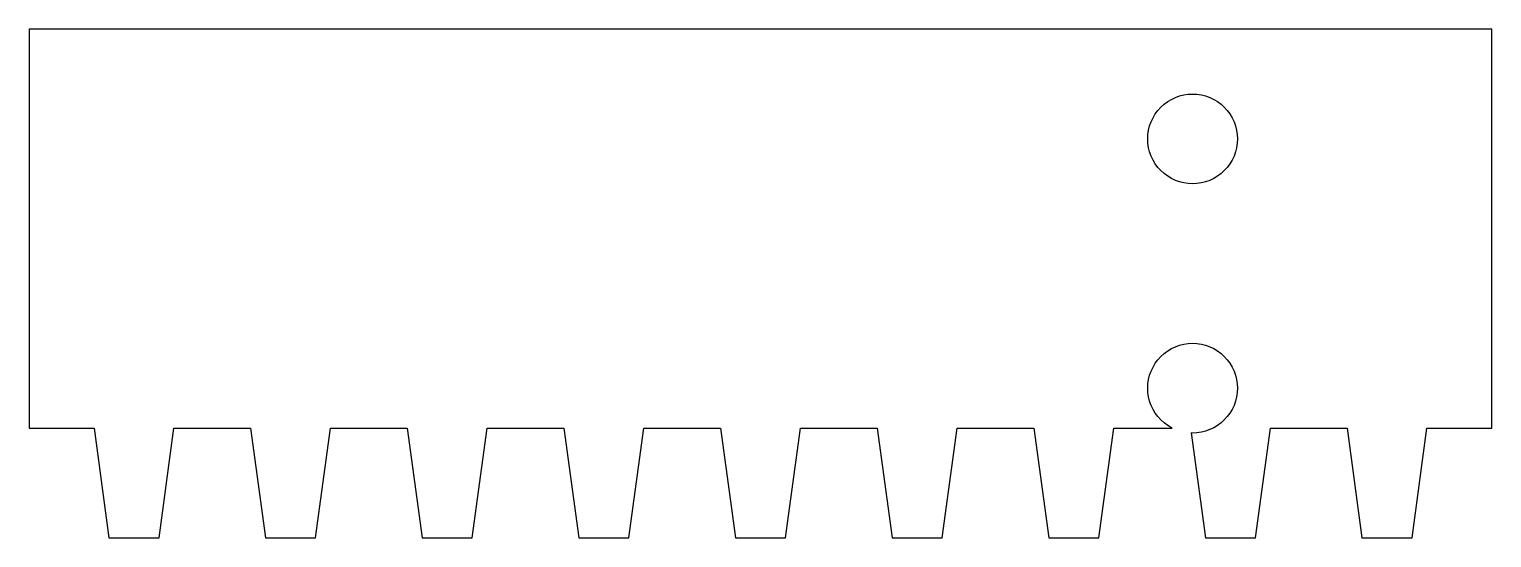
# Model space of a CAD drawing. Header units: millimetres. Extents: x -22 to 22, y 4.5 to 19.8.
import ezdxf

# ---------------------------------------------------------------- set-up
doc = ezdxf.new("R2010")
doc.units = ezdxf.units.MM

msp = doc.modelspace()

# ---------------------------------------------------------------- linework, layer by layer
at = {"layer": '24g_claw_rack_t12.0'}
for points in [[(22, 7.8), (22, 19.8), (-22, 19.8), (-22, 7.8), (-20.0512, 7.8), (-19.6035, 4.5), (-18.0956, 4.5), (-17.6479, 7.8), (-15.3388, 7.8), (-14.8911, 4.5), (-13.3832, 4.5), (-12.9355, 7.8), (-10.6264, 7.8), (-10.1788, 4.5), (-8.6708, 4.5), (-8.2231, 7.8), (-5.914, 7.8), (-5.4664, 4.5), (-3.9584, 4.5), (-3.5107, 7.8), (-1.2017, 7.8), (-0.754, 4.5), (0.754, 4.5), (1.2017, 7.8), (3.5107, 7.8), (3.9584, 4.5), (5.4664, 4.5), (5.914, 7.8), (8.2231, 7.8), (8.6708, 4.5), (10.1788, 4.5), (10.6264, 7.8), (12.3835, 7.8), (12.3636, 7.8094), (12.25, 7.8775), (12.1436, 7.9564), (12.0454, 8.0454), (11.9564, 8.1436), (11.8775, 8.25), (11.8094, 8.3636), (11.7528, 8.4834), (11.7081, 8.6081), (11.6759, 8.7366), (11.6565, 8.8677), (11.65, 9), (11.6565, 9.1323), (11.6759, 9.2634), (11.7081, 9.3919), (11.7528, 9.5166), (11.8094, 9.6364), (11.8775, 9.75), (11.9564, 9.8564), (12.0454, 9.9546), (12.1436, 10.0436), (12.25, 10.1225), (12.3636, 10.1906), (12.4834, 10.2472), (12.6081, 10.2919), (12.7366, 10.3241), (12.8677, 10.3435), (13, 10.35), (13.1323, 10.3435), (13.2634, 10.3241), (13.3919, 10.2919), (13.5166, 10.2472), (13.6364, 10.1906), (13.75, 10.1225), (13.8564, 10.0436), (13.9546, 9.9546), (14.0436, 9.8564), (14.1225, 9.75), (14.1906, 9.6364), (14.2472, 9.5166), (14.2919, 9.3919), (14.3241, 9.2634), (14.3435, 9.1323), (14.35, 9), (14.3435, 8.8677), (14.3241, 8.7366), (14.2919, 8.6081), (14.2472, 8.4834), (14.1906, 8.3636), (14.1225, 8.25), (14.0436, 8.1436), (13.9546, 8.0454), (13.8564, 7.9564), (13.75, 7.8775), (13.6364, 7.8094), (13.5166, 7.7528), (13.3919, 7.7081), (13.2634, 7.6759), (13.1323, 7.6565), (13, 7.65), (12.9556, 7.6522), (13.3832, 4.5), (14.8911, 4.5), (15.3388, 7.8), (17.6479, 7.8), (18.0956, 4.5), (19.6035, 4.5), (20.0512, 7.8), (22, 7.8)], [(14.3435, 16.6323), (14.35, 16.5), (14.3435, 16.3677), (14.3241, 16.2366), (14.2919, 16.1081), (14.2472, 15.9834), (14.1906, 15.8636), (14.1225, 15.75), (14.0436, 15.6436), (13.9546, 15.5454), (13.8564, 15.4564), (13.75, 15.3775), (13.6364, 15.3094), (13.5166, 15.2528), (13.3919, 15.2081), (13.2634, 15.1759), (13.1323, 15.1565), (13, 15.15), (12.8677, 15.1565), (12.7366, 15.1759), (12.6081, 15.2081), (12.4834, 15.2528), (12.3636, 15.3094), (12.25, 15.3775), (12.1436, 15.4564), (12.0454, 15.5454), (11.9564, 15.6436), (11.8775, 15.75), (11.8094, 15.8636), (11.7528, 15.9834), (11.7081, 16.1081), (11.6759, 16.2366), (11.6565, 16.3677), (11.65, 16.5), (11.6565, 16.6323), (11.6759, 16.7634), (11.7081, 16.8919), (11.7528, 17.0166), (11.8094, 17.1364), (11.8775, 17.25), (11.9564, 17.3564), (12.0454, 17.4546), (12.1436, 17.5436), (12.25, 17.6225), (12.3636, 17.6906), (12.4834, 17.7472), (12.6081, 17.7919), (12.7366, 17.8241), (12.8677, 17.8435), (13, 17.85), (13.1323, 17.8435), (13.2634, 17.8241), (13.3919, 17.7919), (13.5166, 17.7472), (13.6364, 17.6906), (13.75, 17.6225), (13.8564, 17.5436), (13.9546, 17.4546), (14.0436, 17.3564), (14.1225, 17.25), (14.1906, 17.1364), (14.2472, 17.0166), (14.2919, 16.8919), (14.3241, 16.7634), (14.3435, 16.6323)]]:
    msp.add_lwpolyline(points, close=True, dxfattribs=at)

doc.saveas('drawing.dxf')
